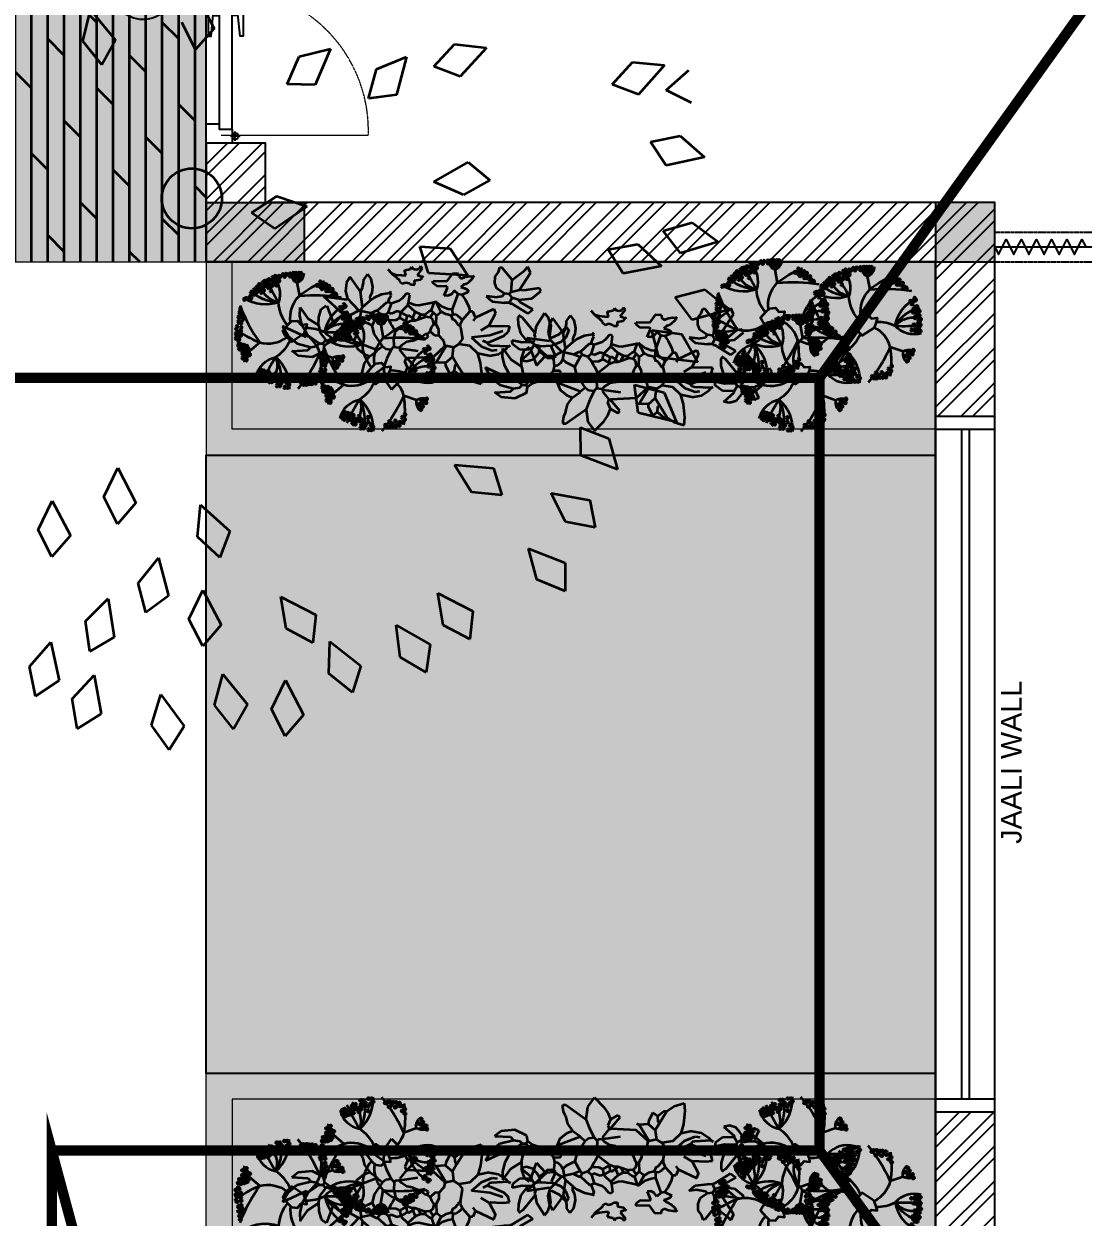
# Model space of a CAD drawing. Header units: millimetres. Extents: x -179928 to 528275, y -469666 to 511935.
# Drawn here: x 222034 to 226145, y 26835 to 31467 of the extents above; entities that cross this region are included whole.
import ezdxf
from ezdxf.enums import TextEntityAlignment as Align

# ---------------------------------------------------------------- set-up
doc = ezdxf.new("R2010")
doc.units = ezdxf.units.MM
doc.set_wipeout_variables(frame=1)
doc.linetypes.add('DASHED', pattern=[0.75, 0.5, -0.25])
for name, color, linetype in [('ad-Column', 3, 'Continuous'), ('ad-Column Hatch', 125, 'Continuous'), ('ad-Door', 11, 'Continuous'), ('ad-Elevation 10', 8, 'Continuous'), ('ad-Furniture', 8, 'Continuous'), ('ad-Plinth', 8, 'Continuous'), ('ad-Primary Roof', 5, 'Continuous'), ('ad-Secondary Roof', 6, 'Continuous'), ('ad-Text main', 7, 'Continuous'), ('ad-Text Main_Door&window Label', 7, 'Continuous'), ('ad-Verandah', 33, 'Continuous'), ('ad-Wall', 240, 'Continuous'), ('ad-Wall hatch', 8, 'Continuous')]:
    doc.layers.add(name, color=color, linetype=linetype)
doc.layers.add('ad-Landscape', color=94, linetype='Continuous', lineweight=35)
doc.layers.add('ad-Landscape 2', color=7, linetype='Continuous', lineweight=35, true_color=0x264c00)
doc.styles.add('New Text Style', font='arial.ttf', dxfattribs={"height": 100})
doc.styles.get("Standard").update_dxf_attribs({"font": 'arial.ttf'})

# ---------------------------------------------------------------- blocks, each defined once
blk = doc.blocks.new('Agac-p8')
at = {"color": 82}
blk.add_lwpolyline([(214.3, -98.8, -0.332157), (270.9, -91.5, 2.110716)], format="xyb", dxfattribs=at)
at = {"layer": 'ad-Landscape'}
for points in [[(16.3, 279.2, -0.2826), (-12.1, 229), (-24, 165.3, 0.08666), (-144.2, 235.3)], [(-12.1, 229, -0.332157), (-46.7, 274.3, 2.110716)], [(106.7, 260.8, 0.297027), (75.6, 134.5, 0.202579), (209.9, 191.6)], [(143.2, 243.7, 0.034752), (75.6, 134.5, 0.322006), (167.2, 228.6)], [(-55.5, 12.1, 0.124299), (-144.8, -7.9, 0.235359), (-244.2, 123.8, 3.344811)], [(18.2, 39.4, 0.239145), (-24, 165.3, 0.066971), (-223.4, 158.9)], [(32.6, 25.4, 0.160891), (75.6, 134.5, 0.235359), (239.3, 154.7, 3.344811)], [(259.3, 119.2, -0.066971), (165.1, -56.7, -0.237273), (35.8, -31)], [(-261.4, 79.9, -0.202579), (-144.8, -7.9, 0.322006), (-272.1, 24.4)], [(285.9, 12.4, -0.08666), (165.1, -56.7), (214.3, -98.8, 0.2826), (243.6, -148.6)], [(-269.7, -44, 0.297027), (-144.8, -7.9, -0.034752), (-273.2, -3.9)], [(-240.5, -131.5, -0.2826), (-182.8, -131), (-121.7, -109.5), (-121.7, -109.5, -0.217045), (-45, -15)], [(20.1, -46.5, 0.144947), (88.7, -127.5, 0.235359), (24.4, -279.4, 3.344811)], [(-122.2, -248.6, -0.08666), (-121.7, -109.5), (-121.7, -109.5, 0.066971), (-16.4, -279)], [(-182.8, -131, -0.332157), (-204.7, -183.7, 2.110716)], [(71, -272.4, -0.202579), (88.7, -127.5, 0.322006), (124.4, -253.9)], [(182.5, -217.7, 0.297027), (88.7, -127.5, -0.034752), (149.5, -240.7)]]:
    blk.add_lwpolyline(points, format="xyb", dxfattribs=at)
blk.add_lwpolyline([(-56.6, 15.2), (-44.5, -16.5), (12, -54.5), (43.1, -23.8), (55.3, -1.9), (31, 27.3), (13.4, 44), (-15.3, 46.8), (-32.3, 27.3), (-59.1, 29.8)], close=True, dxfattribs=at)
at = {"layer": 'ad-Landscape 2'}
for centre in [(-137.7, 225.4), (-124, 231.3), (-32, 272.4), (-32, 250.8), (-22.2, 272.4), (-22.2, 264.5), (-22.2, 250.8), (-22.2, 243), (-8.5, 272.4), (-8.5, 250.8), (-0.7, 262.6), (-0.7, 241), (5.2, 272.4), (5.2, 250.8), (20.9, 270.4), (20.9, 260.6), (38.5, 268.5), (46.3, 258.7), (54.1, 266.5), (67.8, 256.7), (73.7, 258.7), (73.7, 237.1), (85.5, 239.1), (91.3, 258.7), (91.3, 237.1), (103.1, 252.8), (103.1, 239.1), (103.1, 231.3), (120.7, 243), (124.6, 227.3), (132.5, 237.1), (142.3, 235.2), (152, 227.3), (-198.4, 172.5), (-188.6, 178.4), (-180.8, 196), (-180.8, 174.5), (-165.1, 211.7), (-165.1, 190.1), (-153.4, 211.7), (-153.4, 190.1), (-151.4, 219.5), (-151.4, 198), (-137.7, 203.8), (-131.9, 221.5), (-131.9, 199.9), (-124, 209.7), (-108.4, 215.6), (85.5, 217.5), (103.1, 217.5), (110.9, 211.7), (110.9, 190.1), (120.7, 221.5), (124.6, 205.8), (132.5, 215.6), (142.3, 213.6), (146.2, 213.6), (146.2, 192.1), (152, 205.8), (157.9, 203.8), (157.9, 182.3), (167.7, 219.5), (167.7, 198), (175.5, 209.7), (175.5, 188.2), (181.4, 203.8), (181.4, 182.3), (193.2, 194.1), (193.2, 172.5), (206.9, 176.4), (-243.5, 115.7), (-237.6, 123.6), (-231.7, 109.8), (-218, 109.8), (206.9, 154.9), (214.7, 156.8), (230.4, 152.9), (238.2, 149), (-261.1, 62.9), (-249.3, 84.4), (-249.3, 72.6), (-247.4, 57), (-239.5, 82.4), (-233.7, 72.6), (-229.8, 58.9), (-223.9, 98.1), (248, 72.6), (257.8, 104), (257.8, 82.4), (261.7, 86.4), (261.7, 64.8), (265.6, 64.8), (-267, 23.7), (-265, -3.7), (-261.1, 41.3), (-261.1, 10), (-255.2, 33.5), (-255.2, 21.7), (-251.3, 0.2), (-243.5, 47.2), (-239.5, 31.5), (-233.7, -3.7), (248, 51.1), (253.9, 35.4), (253.9, 13.9), (255.8, -1.8), (263.6, 39.4), (265.6, 43.3), (273.4, 17.8), (273.4, -3.7), (-265, -33.1), (-259.1, -15.5), (-257.2, -40.9), (-255.2, -23.3), (-245.4, -13.5), (-243.5, -35.1), (-237.6, -27.2), (-223.9, -27.2), (255.8, -23.3), (263.6, -21.4), (263.6, -42.9), (267.6, -48.8), (279.3, -15.5), (279.3, -37), (212.7, -115.3), (220.6, -86), (220.6, -107.5), (226.4, -76.2), (226.4, -97.7), (228.4, -119.3), (234.3, -101.6), (240.1, -70.3), (240.1, -91.8), (246, -86), (246, -107.5), (246, -109.5), (253.9, -68.3), (253.9, -89.9), (255.8, -68.3), (261.7, -87.9), (267.6, -70.3), (-231.7, -125.1), (-227.8, -142.8), (-216, -138.8), (-212.1, -160.4), (-208.2, -152.5), (-204.3, -129.1), (-204.3, -174.1), (-200.4, -150.6), (-194.5, -152.5), (228.4, -140.8), (234.3, -123.2), (246, -131), (-127.9, -199.5), (-126, -223), (-114.2, -213.3), (-81, -230.9), (-53.5, -232.8), (48.3, -213.3), (81.6, -223), (91.3, -207.4), (91.3, -228.9), (109, -223), (118.8, -203.5), (118.8, -225), (124.6, -215.2), (126.6, -199.5), (126.6, -221.1), (134.4, -197.6), (134.4, -219.1), (140.3, -223), (146.2, -193.7), (146.2, -215.2), (157.9, -189.8), (157.9, -211.3), (161.8, -201.5), (161.8, -223), (169.7, -195.6), (169.7, -217.2), (-118.2, -236.8), (-104.4, -236.8), (-101, -251.4), (-92.7, -240.7), (-84.9, -254.4), (-71.2, -254.4), (-65.3, -242.6), (-57.5, -256.3), (-43.8, -256.3), (-34, -250.5), (24.8, -258.3), (32.6, -272), (36.5, -248.5), (46.3, -272), (48.3, -234.8), (62, -250.5), (69.8, -264.2), (73.7, -240.7), (81.6, -244.6), (83.5, -264.2), (109, -244.6), (124.6, -236.8)]:
    blk.add_circle(centre, 5.54, dxfattribs=at)
blk = doc.blocks.new('busch1')
for p, q in [((-4.38, 7.36), (-3.78, 8.29)), ((-3.78, 8.29), (-2.83, 7.4)), ((-6.87, 7.43), (-6.56, 7.43)), ((-6.85, 7.18), (-6.87, 7.43)), ((-6.78, 6.73), (-6.85, 7.18)), ((-6.56, 7.43), (-4.64, 6.2)), ((-4.49, 6.13), (-4.38, 7.36)), ((-2.83, 7.4), (-2.4, 6.84)), ((2.51, 6.74), (3.12, 7.28)), ((2.74, 6.05), (3.42, 7.29)), ((3.12, 7.28), (3.43, 7.28)), ((3.42, 7.29), (4.09, 7.8)), ((4.09, 7.8), (5.08, 8.14)), ((5.08, 8.14), (5.19, 7.4)), ((5.19, 7.4), (5.11, 6.07)), ((-6.56, 6.36), (-6.78, 6.73)), ((-6.56, 6.36), (-6.33, 5.59)), ((-4.64, 6.2), (-4.49, 6.13)), ((-4.1, 5.22), (-4.49, 6.13)), ((-2.4, 6.84), (-2.1, 6.2)), ((-2.1, 6.2), (-2.34, 5.59)), ((-2.1, 6.2), (-1.41, 6.66)), ((-1.18, 6.43), (-2.1, 5.28)), ((-1.41, 6.66), (-1.18, 6.43)), ((0.74, 5.82), (0.51, 5.9)), ((1.66, 5.9), (0.74, 5.82)), ((2.05, 7.05), (1.66, 6.2)), ((1.66, 6.2), (1.66, 5.9)), ((1.66, 5.9), (2.35, 5.36)), ((2.51, 6.74), (2.05, 7.05)), ((2.74, 6.05), (2.35, 5.36)), ((2.51, 6.74), (2.58, 6.2)), ((2.58, 6.2), (2.74, 6.05)), ((5.11, 6.07), (4.89, 5.13)), ((9.64, 6.15), (9.09, 6.01)), ((9.09, 6.01), (10.16, 5.16)), ((10.27, 6), (9.64, 6.15)), ((10.7, 5.55), (10.27, 6)), ((11.68, 5.92), (11.32, 5.55)), ((12.11, 5.96), (11.68, 5.92)), ((12.55, 5.78), (12.11, 5.96)), ((-11.47, 4.74), (-12.83, 4.56)), ((-10.31, 4.25), (-11.47, 4.74)), ((-6.33, 5.59), (-5.79, 4.9)), ((-6.32, 4.7), (-5.79, 4.9)), ((-5.79, 4.9), (-5.03, 4.43)), ((-3.64, 4.36), (-4.1, 5.22)), ((-2.18, 5.28), (-2.8, 4.43)), ((-2.34, 5.59), (-2.18, 5.28)), ((-2.18, 5.28), (-2.1, 5.28)), ((-2.1, 5.28), (-2.03, 5.28)), ((0.46, 5.28), (-2.03, 5.28)), ((1.66, 4.28), (0.46, 5.28)), ((0.74, 5.82), (1.79, 4.24)), ((2.35, 5.36), (2.51, 4.43)), ((4.89, 5.13), (4.12, 4.36)), ((5.97, 5.43), (4.89, 5.13)), ((4.89, 5.13), (4.89, 5.2)), ((5.27, 4.45), (6.3, 4.92)), ((5.97, 5.43), (6.92, 5.29)), ((6.3, 4.92), (6.78, 4.87)), ((6.92, 5.29), (7.66, 4.85)), ((7.66, 4.85), (7.89, 4.59)), ((9.01, 4.93), (8.32, 4.39)), ((10.16, 5.01), (9.01, 4.93)), ((10.16, 5.16), (10.16, 5.01)), ((10.16, 5.01), (10.47, 4.55)), ((10.93, 5.24), (10.7, 5.55)), ((11.32, 5.55), (10.93, 5.24)), ((10.93, 5.24), (11.01, 4.7)), ((12.55, 5.78), (12.16, 4.85)), ((12.16, 4.85), (12.24, 4.7)), ((-12.83, 4.56), (-13.44, 4.03)), ((-13.42, 4.05), (-11.87, 4.05)), ((-12.88, 3.32), (-11.56, 3.74)), ((-11.87, 4.05), (-11.56, 3.74)), ((-11.56, 3.74), (-10.95, 3.67)), ((-10.95, 3.67), (-10.71, 3.44)), ((-10.18, 3.67), (-10.33, 3.44)), ((-10.31, 4.25), (-10.18, 3.67)), ((-9.68, 3.34), (-10.19, 3.69)), ((-7.26, 3.28), (-6.99, 4.11)), ((-6.79, 3.59), (-7.18, 3.44)), ((-6.99, 4.11), (-6.32, 4.7)), ((-5.03, 4.36), (-6.79, 3.59)), ((-4.49, 3.97), (-5.26, 2.74)), ((-5.03, 4.43), (-5.03, 4.36)), ((-5.03, 4.36), (-4.49, 3.97)), ((-4.49, 3.97), (-4.17, 4.25)), ((-4.17, 4.25), (-3.64, 4.36)), ((-3.64, 4.36), (-3.33, 4.05)), ((-3.18, 4.2), (-3.33, 4.05)), ((-3.33, 4.05), (-3.33, 3.28)), ((-2.8, 4.2), (-3.18, 4.2)), ((-2.8, 4.43), (-2.72, 4.28)), ((-2.72, 4.28), (-2.8, 4.2)), ((-2.58, 3.96), (-2.8, 4.2)), ((-2.72, 4.28), (-1.03, 4.59)), ((-2.05, 3.66), (-2.58, 3.96)), ((-1.49, 3.59), (-2.05, 3.66)), ((-1.49, 3.59), (-0.64, 3.28)), ((1.51, 3.67), (1.12, 3.2)), ((1.59, 3.74), (1.51, 3.67)), ((1.66, 4.2), (1.59, 3.74)), ((1.66, 4.2), (1.66, 4.28)), ((2.51, 4.43), (1.79, 4.24)), ((3.05, 4.13), (2.51, 4.43)), ((4.12, 4.36), (3.05, 4.13)), ((3.05, 4.13), (3.43, 3.67)), ((3.28, 2.44), (3.43, 3.67)), ((4.34, 3.53), (5.27, 4.45)), ((6.13, 3.43), (4.34, 3.53)), ((5.89, 4.13), (5.43, 3.9)), ((6.04, 4.36), (5.89, 4.13)), ((5.89, 4.13), (6.51, 3.9)), ((6.27, 4.43), (6.04, 4.36)), ((7.89, 4.59), (6.27, 4.43)), ((6.51, 3.9), (7.51, 3.51)), ((7.89, 4.59), (8.12, 4.51)), ((8.32, 4.39), (8.32, 4.01)), ((9.28, 4.26), (8.32, 4.01)), ((9.86, 4.24), (9.21, 3.34)), ((9.86, 4.24), (9.28, 4.26)), ((10.39, 4.32), (9.86, 4.24)), ((10.47, 4.55), (10.39, 4.32)), ((10.39, 4.32), (10.62, 3.78)), ((11.01, 4.7), (10.47, 4.55)), ((10.62, 3.78), (10.55, 3.55)), ((10.55, 3.55), (10.62, 3.39)), ((11.01, 4.7), (12.24, 4.7)), ((12.16, 3.93), (12.01, 3.78)), ((12.18, 2.74), (12.01, 3.78)), ((12.16, 3.93), (12.99, 3.59)), ((13.13, 4.37), (12.24, 4.7)), ((12.99, 3.59), (13.7, 2.93)), ((13.63, 3.96), (13.13, 4.37)), ((13.93, 3.24), (13.63, 3.96)), ((-11.95, 2.74), (-14.23, 1.55)), ((-13.71, 2.59), (-14.23, 1.55)), ((-13.73, 2.55), (-12.88, 3.32)), ((-11.79, 2.59), (-12.32, 1.49)), ((-11.79, 2.59), (-11.95, 2.74)), ((-10.71, 3.44), (-11.79, 2.59)), ((-10.71, 3.44), (-10.33, 3.44)), ((-10.68, 1.61), (-10.56, 2.38)), ((-10.56, 2.38), (-10.04, 3.14)), ((-10.02, 3.13), (-10.33, 3.44)), ((-9.63, 3.32), (-10.02, 3.13)), ((-8.75, 3.09), (-9.68, 3.34)), ((-8.33, 2.9), (-8.75, 3.09)), ((-7.95, 2.67), (-8.33, 2.9)), ((-7.26, 3.36), (-7.95, 2.67)), ((-7.95, 2.67), (-7.56, 2.21)), ((-7.26, 3.36), (-7.26, 3.28)), ((-7.26, 3.28), (-6.79, 2.44)), ((-6.79, 2.44), (-6.95, 2.21)), ((-5.26, 2.74), (-5.41, 1.9)), ((-3.18, 2.59), (-3.41, 2.05)), ((-3.33, 3.28), (-3.18, 2.74)), ((-3.18, 2.74), (-3.18, 2.59)), ((-3.18, 2.59), (-1.95, 1.74)), ((-0.64, 3.28), (-0.26, 3.44)), ((-0.64, 3.28), (-0.18, 2.97)), ((-0.26, 3.44), (0.05, 3.28)), ((-0.18, 2.97), (-0.03, 2.97)), ((0.05, 3.28), (-0.03, 2.97)), ((-0.03, 2.97), (0.28, 2.74)), ((0.74, 3.2), (0.28, 2.74)), ((0.28, 2.74), (0.43, 2.36)), ((0.43, 2.36), (0.66, 2.05)), ((1.12, 3.2), (0.74, 3.2)), ((1.13, 2.63), (0.89, 2.05)), ((1.12, 3.2), (1.13, 2.63)), ((3.28, 2.44), (3.05, 2.21)), ((3.28, 2.44), (3.28, 2.21)), ((6.12, 2.44), (5.28, 2.9)), ((6.12, 2.44), (6.2, 2.51)), ((6.12, 2.44), (6.81, 1.28)), ((7.44, 3.04), (6.13, 3.43)), ((6.2, 2.51), (7.43, 2.51)), ((7.43, 2.51), (8.12, 2.59)), ((7.51, 3.51), (7.97, 3.13)), ((8.12, 2.59), (7.97, 3.13)), ((9.21, 3.34), (9, 2.45)), ((9, 2.45), (9.01, 1.78)), ((10.62, 3.39), (9.47, 1.86)), ((10.62, 3.39), (10.77, 2.67)), ((10.77, 2.67), (11.62, 1.47)), ((11.93, 1.86), (12.18, 2.74)), ((13.7, 2.93), (13.93, 3.24)), ((-12.32, 1.49), (-12.49, 0.6)), ((-11.7, 0.9), (-10.68, 1.61)), ((-10.68, 1.61), (-10.63, 0.84)), ((-9.77, -0.26), (-9.18, 1.59)), ((-9.18, 1.59), (-8.33, 0.74)), ((-6.95, 2.21), (-7.56, 2.21)), ((-7.56, 2.21), (-7.41, 1.74)), ((-7.41, 1.74), (-7.49, 0.74)), ((-7.14, 1.7), (-7.41, 1.74)), ((-6.82, 1.48), (-7.14, 1.7)), ((-6.56, 1.13), (-6.82, 1.48)), ((-6.26, 1.44), (-6.56, 1.13)), ((-5.41, 1.9), (-6.26, 1.44)), ((-5.41, 1.9), (-4.87, 0.98)), ((-3.72, 1.44), (-4.1, 0.98)), ((-3.57, 1.82), (-3.72, 1.44)), ((-3.72, 1.44), (-3.03, 1.44)), ((-3.41, 2.05), (-3.57, 1.82)), ((-3.03, 1.44), (-2.64, 1.28)), ((-2.03, 1.67), (-2.64, 1.28)), ((-2.64, 1.28), (-2.57, 0.9)), ((-1.95, 1.74), (-2.03, 1.67)), ((-2.03, 1.67), (-1.95, 1.28)), ((-1.95, 1.74), (-1.49, 1.59)), ((-1.95, 1.28), (-1.87, 1.13)), ((-1.34, 1.36), (-1.8, 1.05)), ((-1.49, 1.59), (-1.34, 1.36)), ((-1.49, 1.59), (-1.18, 1.59)), ((-1.18, 1.59), (-1.34, 1.36)), ((-1.34, 1.36), (-1.34, 1.28)), ((-1.34, 1.28), (-1.11, 0.74)), ((-1.18, 1.59), (-0.87, 1.51)), ((-0.87, 1.51), (-0.11, 1.28)), ((-0.87, 1.51), (-0.57, 1.05)), ((-0.11, 1.28), (-0.18, 1.05)), ((0.36, 1.36), (-0.11, 1.28)), ((0.59, 1.59), (0.36, 1.36)), ((0.36, 1.36), (0.66, 0.9)), ((0.66, 2.05), (0.59, 1.59)), ((0.66, 2.05), (0.89, 2.05)), ((0.97, 1.21), (0.66, 0.9)), ((0.89, 2.05), (0.97, 1.21)), ((0.97, 1.21), (1.43, 0.9)), ((2.43, 1.28), (1.89, 1.13)), ((2.58, 1.67), (2.43, 1.28)), ((2.43, 1.28), (2.58, 1.21)), ((2.58, 1.74), (2.58, 1.67)), ((2.74, 1.74), (2.58, 1.67)), ((2.89, 1.21), (2.58, 1.21)), ((2.58, 1.21), (2.58, 0.67)), ((3.05, 2.13), (2.74, 1.74)), ((3.12, 1.36), (2.89, 1.21)), ((3.05, 2.21), (3.05, 2.13)), ((3.51, 1.74), (3.12, 1.36)), ((3.28, 2.21), (3.51, 1.74)), ((3.51, 1.74), (4.28, 0.98)), ((4.81, 1.59), (4.58, 1.9)), ((4.81, 1.59), (4.58, 0.98)), ((4.81, 1.59), (6.66, 0.82)), ((6.66, 0.82), (6.81, 1.28)), ((9.97, 1.44), (8.43, 0.36)), ((9.01, 1.78), (9.16, 1.62)), ((9.16, 1.62), (9.09, 1.55)), ((9.47, 1.86), (9.16, 1.62)), ((9.97, 1.44), (10.5, 1.05)), ((11.62, 1.47), (11.93, 1.86)), ((-12.49, 0.6), (-12.43, -0.22)), ((-12.43, -0.22), (-11.7, 0.9)), ((-10.63, 0.84), (-10.35, 0.07)), ((-10.35, 0.07), (-9.84, -0.28)), ((-8.18, 0.67), (-10.03, -1.19)), ((-8.33, 0.74), (-8.18, 0.67)), ((-7.49, 0.74), (-8.18, 0.67)), ((-6.64, 0.36), (-7.72, -0.87)), ((-7.49, 0.74), (-6.64, 0.36)), ((-6.64, 0.36), (-6.49, 0.36)), ((-6.56, 1.13), (-6.41, 0.44)), ((-6.41, 0.44), (-6.49, 0.36)), ((-6.49, 0.36), (-6.26, 0.05)), ((-5.49, 0.67), (-6.41, 0.44)), ((-6.26, 0.05), (-6.41, -1.48)), ((-6.26, 0.05), (-5.49, -0.56)), ((-4.87, 0.98), (-5.49, 0.67)), ((-5.49, 0.67), (-4.95, 0.44)), ((-4.95, 0.44), (-4.8, 0.44)), ((-4.87, 0.98), (-4.64, 0.74)), ((-4.64, 0.74), (-4.8, 0.44)), ((-4.8, 0.44), (-3.87, -0.33)), ((-4.1, 0.98), (-4.64, 0.74)), ((-4.1, 0.98), (-3.72, 0.67)), ((-3.49, 0.82), (-3.72, 0.67)), ((-3.72, 0.67), (-3.41, -0.18)), ((-2.87, 0.59), (-3.49, 0.82)), ((-2.49, 0.74), (-2.87, 0.59)), ((-2.57, 0.9), (-2.49, 0.74)), ((-1.87, 1.13), (-2.49, 0.74)), ((-2.49, 0.74), (-2.49, 0.67)), ((-2.49, 0.67), (-1.8, 0.05)), ((-1.8, 1.05), (-1.87, 1.13)), ((-1.11, 0.74), (-1.8, 0.05)), ((-1.8, 0.05), (-1.72, -0.18)), ((-1.07, 0.1), (-1.73, -0.16)), ((-0.57, 1.05), (-1.11, 0.74)), ((-0.72, 0.13), (-1.07, 0.1)), ((0.82, -0.1), (-0.72, 0.13)), ((-0.57, 1.05), (-0.18, 1.05)), ((-0.18, 1.05), (0.28, 0.74)), ((0.28, 0.74), (0.51, 0.67)), ((0.66, 0.9), (0.51, 0.67)), ((0.51, 0.67), (0.82, -0.1)), ((1.43, 0.82), (0.97, -0.18)), ((0.97, -0.18), (1.59, 0.34)), ((1.89, 1.13), (1.43, 0.82)), ((1.43, 0.9), (1.43, 0.82)), ((1.59, 0.34), (2.16, 0.59)), ((2.16, 0.59), (2.58, 0.67)), ((2.58, 0.67), (3.2, -0.79)), ((3.88, -0.24), (4.22, 0.53)), ((4.22, 0.53), (4.28, 0.98)), ((4.58, 0.98), (4.28, 0.98)), ((5.96, -0.48), (6.53, 0.08)), ((6.53, 0.08), (7.74, 0.28)), ((8.27, 0.28), (7.74, 0.28)), ((8.27, 0.36), (8.35, 0.36)), ((8.27, 0.36), (8.27, 0.28)), ((8.35, 0.36), (8.27, 0.28)), ((8.27, 0.28), (8.27, 0.21)), ((8.27, 0.21), (8.5, -0.18)), ((8.35, 0.36), (8.43, 0.36)), ((9.12, 0.05), (8.5, -0.18)), ((9.27, 0.28), (9.12, 0.05)), ((9.12, 0.05), (10.43, -0.02)), ((10.5, 1.05), (9.27, 0.28)), ((-10.03, -1.19), (-7.79, -0.79)), ((-7.89, -1.61), (-7.72, -0.87)), ((-7.79, -0.79), (-7.72, -0.87)), ((-5.49, -0.56), (-5.49, -0.64)), ((-5.49, -0.56), (-5.13, -0.82)), ((-5.49, -0.95), (-5.49, -0.64)), ((-5.29, -1.32), (-5.49, -0.95)), ((-5.13, -0.82), (-4.33, -1.14)), ((-4.33, -1.14), (-3.49, -1.25)), ((-3.87, -0.33), (-3.72, -0.33)), ((-3.41, -0.18), (-3.72, -0.33)), ((-3.72, -0.33), (-3.57, -0.72)), ((-3.57, -0.72), (-3.41, -1.02)), ((-3.41, -1.02), (-3.49, -1.25)), ((-2.63, -0.41), (-3.41, -0.18)), ((-2.32, -0.62), (-2.63, -0.41)), ((-1.95, -1.02), (-2.32, -0.62)), ((-1.72, -1.1), (-1.95, -1.02)), ((-1.72, -0.18), (-1.57, -0.95)), ((-1.57, -0.95), (-1.72, -1.1)), ((0.82, -0.1), (0.97, -0.18)), ((2.18, -0.68), (1.82, -0.72)), ((1.82, -0.72), (2.2, -1.48)), ((2.54, -0.83), (2.18, -0.68)), ((2.82, -1.18), (2.54, -0.83)), ((3.2, -0.79), (2.82, -1.18)), ((3.58, -0.72), (3.2, -0.79)), ((3.58, -0.72), (3.88, -0.24)), ((3.58, -0.72), (4.28, -1.02)), ((4.13, -1.2), (4.28, -1.02)), ((6.81, -0.33), (5.96, -0.48)), ((6.81, -0.33), (7.58, -0.41)), ((7.74, -0.64), (7.04, -1.18)), ((7.58, -0.41), (7.74, -0.64)), ((8.27, -0.56), (7.74, -0.64)), ((8.5, -0.18), (8.27, -0.56)), ((8.27, -0.56), (8.43, -0.79)), ((8.43, -0.79), (9.27, -0.95)), ((8.43, -0.79), (8.58, -1.95)), ((9.66, -0.87), (9.27, -0.95)), ((9.27, -0.95), (10.43, -2.56)), ((11.2, -1.02), (9.66, -0.87)), ((10.43, -0.02), (11.35, -0.72)), ((11.35, -0.72), (11.2, -1.02)), ((-7.73, -2.46), (-7.89, -1.61)), ((-6.49, -1.64), (-7.36, -3)), ((-6.41, -1.48), (-6.49, -1.64)), ((-6.41, -1.48), (-6.18, -1.89)), ((-6.18, -1.89), (-6.05, -2.39)), ((-5.32, -2.69), (-5.19, -1.92)), ((-5.19, -1.92), (-5.29, -1.32)), ((-3.57, -1.25), (-3.49, -1.25)), ((-3.49, -1.25), (-3.41, -1.41)), ((-2.41, -2.25), (-2.49, -2.33)), ((-2.49, -2.33), (-2.49, -2.41)), ((-2.41, -2.25), (-2.26, -2.1)), ((-2.26, -2.1), (-1.88, -2.2)), ((-1.88, -2.2), (-1.58, -2.1)), ((-1.58, -2.1), (-1.41, -1.95)), ((-1.41, -1.95), (-1.03, -1.95)), ((-1.03, -1.95), (-1.03, -2.33)), ((-1.03, -2.33), (-0.41, -2.41)), ((1.2, -1.64), (0.74, -2.02)), ((0.74, -2.02), (0.82, -2.18)), ((2.12, -2.1), (0.82, -2.18)), ((2.12, -1.64), (1.2, -1.64)), ((2.2, -1.48), (2.12, -1.64)), ((2.74, -2.87), (2.12, -2.1)), ((3.35, -2.56), (3.58, -2.33)), ((3.51, -1.48), (3.86, -1.35)), ((3.81, -1.72), (3.51, -1.48)), ((3.58, -2.33), (4.01, -2.47)), ((3.96, -1.74), (3.81, -1.72)), ((3.86, -1.35), (4.13, -1.2)), ((4.27, -1.91), (3.96, -1.74)), ((4.63, -2.22), (4.27, -1.91)), ((4.81, -2.48), (4.63, -2.22)), ((7.04, -1.18), (6.88, -1.7)), ((6.88, -1.7), (6.92, -2.37)), ((8.58, -1.95), (7.66, -3.18)), ((8.58, -1.95), (9.81, -2.79)), ((-7.36, -3), (-7.73, -2.46)), ((-6.05, -2.39), (-6.03, -2.72)), ((-5.64, -3.18), (-6.03, -2.72)), ((-5.64, -3.18), (-5.32, -2.69)), ((-3.26, -3.18), (-3.57, -3.56)), ((-2.72, -2.64), (-3.26, -3.1)), ((-3.26, -3.18), (-2.8, -3)), ((-3.26, -3.1), (-3.26, -3.18)), ((-2.8, -3), (-2.24, -2.91)), ((-2.49, -2.41), (-2.72, -2.64)), ((-2.24, -2.91), (-1.87, -2.87)), ((-1.87, -2.87), (-1.95, -3.33)), ((-1.95, -3.33), (-1.95, -3.41)), ((-1.95, -3.41), (-1.41, -3.48)), ((-1.41, -3.48), (-1.26, -3.71)), ((-1.26, -3.71), (-1.11, -3.49)), ((-1.11, -3.49), (-0.85, -3.41)), ((-0.85, -3.41), (-0.53, -3.46)), ((-0.26, -2.64), (-0.72, -2.87)), ((-0.72, -2.87), (-0.18, -3.48)), ((-0.53, -3.46), (-0.34, -3.71)), ((-0.41, -2.41), (-0.26, -2.64)), ((-0.18, -3.48), (-0.34, -3.71)), ((-0.11, -2.72), (-0.26, -2.64)), ((3.35, -2.79), (2.74, -2.87)), ((3.35, -2.79), (3.35, -2.56)), ((4.01, -2.47), (4.46, -2.51)), ((4.46, -2.51), (4.81, -2.48)), ((4.81, -2.48), (4.89, -2.56)), ((6.92, -2.37), (7.27, -2.79)), ((7.27, -2.79), (7.43, -3.25)), ((7.66, -3.18), (7.43, -3.25)), ((9.81, -2.79), (10.2, -3.18)), ((10.43, -2.56), (10.2, -3.18))]:
    blk.add_line(p, q)
for centre, start, end in [((0.46, 5.28), 49.844, 89.647), ((-10.31, 4.25), 12.8043, 67.5333)]:
    blk.add_arc(centre, 0.00000961, start, end)
blk = doc.blocks.new('zw$3E22')
at = {"transparency": 33554559}
h = blk.add_hatch(color=43, dxfattribs=at)
h.dxf.hatch_style = 1
h.paths.add_polyline_path([(-2830, -750), (0, -750), (0, -650), (-2730, -650), (-2730, 0), (-2830, 0)])
at = {"layer": 'ad-Wall hatch', "transparency": 33554483}
h = blk.add_hatch(color=74, dxfattribs=at)
h.dxf.hatch_style = 1
h.paths.add_polyline_path([(-2730, 0), (0, 0), (0, -650), (-2730, -650)])
at = {"layer": 'ad-Verandah', "lineweight": 9}
for points in [[(-2830, -750), (0, -750), (0, -650), (-2730, -650), (-2730, 0), (-2830, 0)], [(-2730, 0), (0, 0), (0, -650), (-2730, -650)]]:
    blk.add_lwpolyline(points, close=True, dxfattribs=at)
at = {"layer": 'ad-Landscape', "color": 98, "ltscale": 10, "xscale": -39.35628013533176, "yscale": 39.35628013533176, "zscale": 39.35628013533176, "rotation": 182.6481936611812}
for p in [(-1977.4, -162.8), (-1190.1, -323.2)]:
    blk.add_blockref('busch1', p, dxfattribs=at)
at = {"layer": 'ad-Landscape', "xscale": -0.8129134488704248, "yscale": 0.8129134488704248, "zscale": 0.8129134488704248}
for p in [(-634, -216.5), (-2488.4, -266.7), (-274.9, -242.3), (-2162.8, -430.7), (-535.7, -431.3)]:
    blk.add_blockref('Agac-p8', p, dxfattribs=at)
blk = doc.blocks.new('zw$6CCD')
at = {"transparency": 33554559}
h = blk.add_hatch(color=43, dxfattribs=at)
h.dxf.hatch_style = 1
h.paths.add_polyline_path([(0, 0), (-1520, 0), (-1520, -4975), (0, -4975)])
h = blk.add_hatch(dxfattribs=at)
h.set_pattern_fill('GRASS', color=74, angle=180)
h.set_pattern_definition([(270, (2825, -5725), (17.96051, -17.96051), [4.7625, -31.15852]), (225, (2825, -5725), (17.96051, -17.96051), [4.7625, -20.6375]), (315, (2825, -5725), (17.96051, 17.96051), [4.7625, -20.6375])])
h.paths.add_polyline_path([(2830, -8125), (0, -8125), (0, -5725), (2830, -5725)])
h = blk.add_hatch(color=256, dxfattribs=at)
h.dxf.hatch_style = 1
h.set_gradient(color1=(153, 204, 0), color2=(63, 127, 0), tint=1, name='INVSPHERICAL')
h.paths.add_polyline_path([(2830, -8125), (0, -8125), (0, -5725), (2830, -5725)])
at = {"layer": 'ad-Landscape', "transparency": 33554687}
h = blk.add_hatch(dxfattribs=at)
h.set_pattern_fill('DOLMIT', color=44, scale=10, angle=90)
h.set_pattern_definition([(90, (-1520, -9105), (-63.5, 4e-15), []), (135, (-1520, -9105), (-127, -127), [89.8026, -179.605])])
h.paths.add_polyline_path([(0, 0), (-1520, 0), (-1520, -4975), (0, -4975)])
at = {"layer": 'ad-Elevation 10'}
blk.add_lwpolyline([(2830, -8125), (0, -8125), (0, -5725), (2830, -5725)], close=True, dxfattribs=at)
at = {"layer": 'ad-Verandah', "lineweight": 9}
blk.add_lwpolyline([(0, 0), (-1520, 0), (-1520, -4975), (0, -4975)], close=True, dxfattribs=at)
blk.add_blockref('zw$3E22', (2830, -4975))
at = {"xscale": -1, "rotation": 179.9999999999999}
blk.add_blockref('zw$3E22', (2830, -8875), dxfattribs=at)
blk = doc.blocks.new('zw$85AA')
at = {"layer": 'ad-Furniture', "linetype": 'DASHED'}
for points in [[(-1820, 115), (0, 115)], [(-1820, 0), (0, 0)]]:
    blk.add_lwpolyline(points, dxfattribs=at)
at = {"layer": 'ad-Furniture', "transparency": 33554687}
for points in [[(-1820, 57.5), (-1805.3, 28.1), (-1775.9, 86.9), (-1746.6, 28.1), (-1731.9, 57.5), (-1717.2, 86.9), (-1687.8, 28.1), (-1658.4, 86.9), (-1643.7, 57.5), (-1629, 28.1), (-1599.7, 86.9), (-1570.3, 28.1), (-1555.6, 57.5), (-1540.9, 86.9), (-1511.5, 28.1), (-1482.2, 86.9), (-1467.5, 57.5)], [(0, 57.5), (-14.7, 28.1), (-44.1, 86.9), (-73.4, 28.1), (-88.1, 57.5), (-102.8, 86.9), (-132.2, 28.1), (-161.6, 86.9), (-176.3, 57.5), (-191, 28.1), (-220.3, 86.9), (-249.7, 28.1), (-264.4, 57.5), (-279.1, 86.9), (-308.5, 28.1), (-337.8, 86.9), (-352.5, 57.5)]]:
    blk.add_lwpolyline(points, dxfattribs=at)
at = {"layer": 'ad-Furniture'}
blk.add_lwpolyline([(-1820, 57.5), (0, 57.5)], dxfattribs=at)
blk = doc.blocks.new('zw$66EE')
at = {"layer": 'ad-Furniture'}
blk.add_blockref('zw$85AA', (4880, 8645), dxfattribs=at)
blk = doc.blocks.new('*U7928')
for p, q in [((495.7, -26.7), (495.7, -50)), ((704.3, -26.7), (704.3, -50)), ((9.2, -112.3), (46, -112.3)), ((27.6, -130.7), (27.6, -93.9)), ((495.7, -123.3), (495.7, -100)), ((704.3, -123.3), (704.3, -100)), ((1190.8, -112.3), (1154, -112.3)), ((1172.4, -130.7), (1172.4, -93.9))]:
    blk.add_line(p, q)
at = {"color": 8, "lineweight": 0}
for p, q in [((31.6, -57.1), (31.6, -628.6)), ((1168.4, -57.1), (1168.4, -628.6))]:
    blk.add_line(p, q, dxfattribs=at)
for points in [[(55.3, -100), (0, -100), (0, 0), (75, 0), (75, -50), (55.3, -50)], [(1144.7, -100), (1200, -100), (1200, 0), (1125, 0), (1125, -50), (1144.7, -50)], [(55.3, -100), (600, -100), (600, -50), (55.3, -50)], [(1144.7, -100), (600, -100), (600, -50), (1144.7, -50)]]:
    blk.add_lwpolyline(points, close=True)
for points in [[(514.1, -50), (514.1, -7), (415.9, -7), (415.9, -19.3), (514.1, -28.4)], [(685.9, -50), (685.9, -7), (784.1, -7), (784.1, -19.3), (685.9, -28.4)], [(514.1, -100), (514.1, -143), (415.9, -143), (415.9, -130.7), (514.1, -121.6)], [(685.9, -100), (685.9, -143), (784.1, -143), (784.1, -130.7), (685.9, -121.6)]]:
    blk.add_lwpolyline(points)
for centre in [(27.6, -112.3), (1172.4, -112.3)]:
    blk.add_circle(centre, 12.3)
at = {"color": 8, "linetype": 'DASHED', "lineweight": 0}
for centre, start, end in [((49, -77.6), 268.1881, 1.8119), ((1151, -77.6), 178.1881, 271.8119)]:
    blk.add_arc(centre, 551.3, start, end, dxfattribs=at)
at = {"layer": 'ad-Text Main_Door&window Label'}
blk.add_line((600, 125), (600, -230), dxfattribs=at)
blk.add_circle((600, 245), 120, dxfattribs=at)
at = {"layer": 'ad-Text Main_Door&window Label', "style": 'New Text Style'}
blk.add_attdef('D1', text='', height=100, dxfattribs=at).set_placement((600, 245), align=Align.MIDDLE_CENTER)
blk = doc.blocks.new('zw$7F57')
at = {"layer": 'ad-Text main', "insert": (294.2, 7.4), "char_height": 80, "width": 631.603, "attachment_point": 5, "rotation": 90}
blk.add_mtext('JAALI WALL', dxfattribs=at)
blk.add_wipeout([(230, 1350), (230, -1350), (0, -1350), (0, 1350)]).dxf.layer = 'ad-Elevation 10'
at = {"layer": 'ad-Elevation 10'}
for points in [[(0, 1300), (230, 1300), (230, 1350), (0, 1350)], [(0, -1300), (0, -1350), (230, -1350), (230, -1300)]]:
    blk.add_lwpolyline(points, close=True, dxfattribs=at)
for points in [[(0, -1350), (0, 1350)], [(230, -1350), (230, 1350)], [(100, 1300), (100, -1300)], [(130, 1300), (130, -1300)]]:
    blk.add_lwpolyline(points, dxfattribs=at)
blk = doc.blocks.new('zw$6266')
at = {"layer": 'ad-Wall hatch', "transparency": 33554610}
h = blk.add_hatch(dxfattribs=at)
h.set_pattern_fill('ANSI32', color=256, scale=10)
h.set_pattern_definition([(45, (388744.33, 102900.03), (-67.35192, 67.35192), []), (45, (388789.235, 102900.03), (-67.35192, 67.35192), [])])
h.paths.add_polyline_path([(230, 8875), (230, 9105), (0, 9105), (0, 8645), (2830, 8645), (2830, 4745), (0, 4745), (0, 0), (9240, 0), (9240, 230), (8540, 230), (8540, 4745), (4780, 4745), (4780, 4515), (4995, 4515), (4995, 3930), (5110, 3930), (5110, 4630), (8310, 4630), (8310, 3130), (6860, 3130), (6860, 3015), (8310, 3015), (8310, 230), (5110, 230), (5110, 3015), (6060, 3015), (6060, 3130), (4995, 3130), (4995, 230), (230, 230), (230, 4515), (3880, 4515), (3880, 4745), (3060, 4745), (3060, 8875)])
at = {"layer": 'ad-Door', "ltscale": 5, "rotation": 90}
blk.add_blockref('*U7928', (0, 9105), dxfattribs=at).add_auto_attribs({'D1': 'MD'})
at = {"layer": 'ad-Furniture'}
blk.add_blockref('zw$7F57', (2830, 6695), dxfattribs=at)
at = {"layer": 'ad-Wall'}
blk.add_lwpolyline([(3880, 4745), (3060, 4745), (3060, 8875), (230, 8875), (230, 9105), (0, 9105), (0, 8645), (2830, 8645), (2830, 4745), (0, 4745), (0, 0), (9240, 0)], dxfattribs=at)
blk = doc.blocks.new('A$Ca594aa6c')
at = {"layer": 'ad-Primary Roof', "linetype": 'DASHED', "ltscale": 2, "const_width": 40}
blk.add_lwpolyline([(2380, -5425), (2380, -8425)], dxfattribs=at)
at = {"layer": 'ad-Secondary Roof', "linetype": 'DASHED', "ltscale": 2, "const_width": 40}
for points in [[(-1820, 450), (2380, 450), (4485.4, -2487.5), (2380, -5425), (-1820, -5425)], [(-600, -8425), (179.3, -11322.5), (-600, -14220)], [(2380, -8425), (4485.4, -11322.5), (2380, -14220), (-600, -14220), (-600, -8425)]]:
    blk.add_lwpolyline(points, close=True, dxfattribs=at)
blk = doc.blocks.new('1625W-Roof Plan')
blk.add_blockref('A$Ca594aa6c', (0, 13620))
blk = doc.blocks.new('zw$6AA0')
at = {"layer": 'ad-Column Hatch', "transparency": 33554687}
h = blk.add_hatch(color=256, dxfattribs=at)
h.dxf.hatch_style = 1
h.paths.add_polyline_path([(0, -230), (380, -230), (380, 0), (0, 0)])
at = {"layer": 'ad-Column'}
blk.add_lwpolyline([(0, -230), (380, -230), (380, 0), (0, 0)], close=True, dxfattribs=at)
blk = doc.blocks.new('zw$C199')
at = {"layer": 'ad-Column Hatch', "transparency": 33554687}
h = blk.add_hatch(color=256, dxfattribs=at)
h.dxf.hatch_style = 1
h.paths.add_polyline_path([(0, 0), (230, 0), (230, 230), (0, 230)])
at = {"layer": 'ad-Column'}
blk.add_lwpolyline([(0, 0), (230, 0), (230, 230), (0, 230)], close=True, dxfattribs=at)
blk = doc.blocks.new('1625W_Columns')
at = {"layer": 'ad-Column', "xscale": -1, "rotation": 179.9999999999999}
blk.add_blockref('zw$6AA0', (0, 8645), dxfattribs=at)
at = {"layer": 'ad-Column', "rotation": 359.9999999999999}
blk.add_blockref('zw$C199', (2830, 8645), dxfattribs=at)
blk = doc.blocks.new('1625_West Villa')
at = {"layer": 'ad-Verandah'}
blk.add_blockref('zw$6CCD', (0, 13620), dxfattribs=at)
at = {"layer": 'ad-Furniture'}
blk.add_blockref('zw$66EE', (0, 0), dxfattribs=at)
blk.add_blockref('zw$6266', (0, 0))
blk.add_blockref('1625W-Roof Plan', (0, 0))
blk.add_blockref('1625W_Columns', (0, 0))
blk = doc.blocks.new("All Plot's Villa Plans")
at = {"ltscale": 5}
blk.add_blockref('1625_West Villa', (222742.3, 21898.3), dxfattribs=at)
blk = doc.blocks.new('zw$F00C')
at = {"layer": 'ad-Plinth', "ltscale": 5}
blk.add_lwpolyline([(0, 13620), (12120, 13620), (12120, 0), (0, 0), (0, 4745), (2830, 4745), (2830, 8645), (0, 8645)], close=True, dxfattribs=at)
at = {"layer": 'ad-Verandah', "lineweight": 9}
blk.add_lwpolyline([(0, 13620), (-1520, 13620), (-1520, 8645), (0, 8645)], close=True, dxfattribs=at)
blk = doc.blocks.new('zw$898C')
at = {"layer": 'ad-Plinth', "ltscale": 5}
blk.add_blockref('zw$F00C', (30903.5, -406860.5), dxfattribs=at)
blk = doc.blocks.new("Villa's Boundary")
at = {"ltscale": 5}
blk.add_blockref('zw$898C', (191838.8, 428758.8), dxfattribs=at)
blk = doc.blocks.new('qerfefr')
at = {"layer": 'ad-Landscape', "color": 96, "ltscale": 1.622888}
for p, q in [((260796.1618, 1945720.4102, 129.9135), (260796.2229, 1945720.5195, 129.9135)), ((260796.2229, 1945720.5195, 129.9135), (260796.2855, 1945720.3805, 129.9135)), ((260796.6334, 1945720.4731, 129.9135), (260796.6664, 1945720.3242, 129.9135)), ((260796.2091, 1945720.3023, 129.9135), (260796.1618, 1945720.4102, 129.9135)), ((260796.2855, 1945720.3805, 129.9135), (260796.2091, 1945720.3023, 129.9135)), ((260796.5756, 1945720.2633, 129.9135), (260796.5513, 1945720.3786, 129.9135)), ((260796.6664, 1945720.3242, 129.9135), (260796.5756, 1945720.2633, 129.9135)), ((260796.8828, 1945720.0409, 129.9135), (260796.9567, 1945720.1328, 129.9135)), ((260796.9567, 1945720.1328, 129.9135), (260797.0818, 1945720.1291, 129.9135)), ((260797.0818, 1945720.1291, 129.9135), (260796.9875, 1945720.0093, 129.9135)), ((260796.9875, 1945720.0093, 129.9135), (260796.8828, 1945720.0409, 129.9135)), ((260797.1739, 1945719.9048, 129.9135), (260797.2334, 1945720.0066, 129.9135)), ((260797.2334, 1945720.0066, 129.9135), (260797.3577, 1945720.0214, 129.9135)), ((260797.3577, 1945720.0214, 129.9135), (260797.282, 1945719.889, 129.9135)), ((260796.6189, 1945719.5951, 129.9135), (260796.7307, 1945719.6325, 129.9135)), ((260796.7307, 1945719.6325, 129.9135), (260796.834, 1945719.5618, 129.9135)), ((260796.6899, 1945719.5119, 129.9135), (260796.6189, 1945719.5951, 129.9135)), ((260796.834, 1945719.5618, 129.9135), (260796.6899, 1945719.5119, 129.9135)), ((260797.3336, 1945719.526, 129.9135), (260797.4812, 1945719.5641, 129.9135)), ((260797.4308, 1945719.4472, 129.9135), (260797.3336, 1945719.526, 129.9135)), ((260797.4812, 1945719.5641, 129.9135), (260797.5452, 1945719.4755, 129.9135)), ((260797.5452, 1945719.4755, 129.9135), (260797.4308, 1945719.4472, 129.9135)), ((260797.2202, 1945719.1891, 129.9135), (260797.2151, 1945719.2983, 129.9135)), ((260797.2151, 1945719.2983, 129.9135), (260797.3263, 1945719.2594, 129.9135)), ((260797.3263, 1945719.2594, 129.9135), (260797.3646, 1945719.1402, 129.9135)), ((260797.3646, 1945719.1402, 129.9135), (260797.2202, 1945719.1891, 129.9135)), ((260795.776, 1945718.6812, 129.9135), (260795.8581, 1945718.7757, 129.9135)), ((260795.8581, 1945718.7757, 129.9135), (260795.8911, 1945718.6269, 129.9135)), ((260795.4969, 1945718.6254, 129.9135), (260795.579, 1945718.7199, 129.9135)), ((260795.579, 1945718.7199, 129.9135), (260795.612, 1945718.571, 129.9135)), ((260795.8004, 1945718.5659, 129.9135), (260795.776, 1945718.6812, 129.9135)), ((260795.5213, 1945718.51, 129.9135), (260795.4969, 1945718.6254, 129.9135)), ((260795.8911, 1945718.6269, 129.9135), (260795.8004, 1945718.5659, 129.9135)), ((260795.612, 1945718.571, 129.9135), (260795.5213, 1945718.51, 129.9135)), ((260796.0865, 1945718.4361, 129.9135), (260796.1304, 1945718.5534, 129.9135)), ((260796.1304, 1945718.5534, 129.9135), (260796.2134, 1945718.4255, 129.9135)), ((260796.1497, 1945718.3366, 129.9135), (260796.0865, 1945718.4361, 129.9135)), ((260796.2134, 1945718.4255, 129.9135), (260796.1497, 1945718.3366, 129.9135)), ((260795.8179, 1945718.3234, 129.9135), (260795.9187, 1945718.3976, 129.9135)), ((260795.9187, 1945718.3976, 129.9135), (260795.9184, 1945718.2452, 129.9135)), ((260795.8165, 1945718.2055, 129.9135), (260795.8179, 1945718.3234, 129.9135)), ((260795.5811, 1945718.2341, 129.9135), (260795.6894, 1945718.297, 129.9135)), ((260795.6894, 1945718.297, 129.9135), (260795.6725, 1945718.1454, 129.9135)), ((260795.5669, 1945718.1171, 129.9135), (260795.5811, 1945718.2341, 129.9135)), ((260795.9184, 1945718.2452, 129.9135), (260795.8165, 1945718.2055, 129.9135)), ((260795.9706, 1945718.1372, 129.9135), (260796.0527, 1945718.2316, 129.9135)), ((260796.0527, 1945718.2316, 129.9135), (260796.0857, 1945718.0828, 129.9135)), ((260795.3259, 1945718.1223, 129.9135), (260795.4305, 1945718.191, 129.9135)), ((260795.4305, 1945718.191, 129.9135), (260795.4219, 1945718.0388, 129.9135)), ((260795.6725, 1945718.1454, 129.9135), (260795.5669, 1945718.1171, 129.9135)), ((260795.995, 1945718.0218, 129.9135), (260795.9706, 1945718.1372, 129.9135)), ((260795.3181, 1945718.0047, 129.9135), (260795.3259, 1945718.1223, 129.9135)), ((260796.0857, 1945718.0828, 129.9135), (260795.995, 1945718.0218, 129.9135)), ((260795.4219, 1945718.0388, 129.9135), (260795.3181, 1945718.0047, 129.9135)), ((260795.4519, 1945717.9571, 129.9135), (260795.5583, 1945718.0231, 129.9135)), ((260795.5583, 1945718.0231, 129.9135), (260795.5458, 1945717.8711, 129.9135))]:
    blk.add_line(p, q, dxfattribs=at)
at = {"layer": 'ad-Landscape', "color": 98, "ltscale": 1.622888}
for p, q in [((260797.4501, 1945719.9579, 129.9135), (260797.5504, 1945720.02, 129.9135)), ((260797.5504, 1945720.02, 129.9135), (260797.6671, 1945719.9747, 129.9135)), ((260797.5383, 1945719.8932, 129.9135), (260797.4501, 1945719.9579, 129.9135)), ((260797.6671, 1945719.9747, 129.9135), (260797.5383, 1945719.8932, 129.9135)), ((260797.282, 1945719.889, 129.9135), (260797.1739, 1945719.9048, 129.9135)), ((260798.0994, 1945719.7085, 129.9135), (260798.199, 1945719.7717, 129.9135)), ((260798.199, 1945719.7717, 129.9135), (260798.3162, 1945719.7278, 129.9135)), ((260798.3162, 1945719.7278, 129.9135), (260798.1883, 1945719.6448, 129.9135)), ((260798.1883, 1945719.6448, 129.9135), (260798.0994, 1945719.7085, 129.9135)), ((260798.2964, 1945719.6327, 129.9135), (260798.402, 1945719.6851, 129.9135)), ((260798.3782, 1945719.5601, 129.9135), (260798.2964, 1945719.6327, 129.9135)), ((260798.185, 1945719.4549, 129.9135), (260798.3027, 1945719.4475, 129.9135)), ((260798.2195, 1945719.3511, 129.9135), (260798.185, 1945719.4549, 129.9135)), ((260798.3027, 1945719.4475, 129.9135), (260798.3717, 1945719.343, 129.9135)), ((260798.3717, 1945719.343, 129.9135), (260798.2195, 1945719.3511, 129.9135)), ((260798.1418, 1945719.1092, 129.9135), (260798.2597, 1945719.1106, 129.9135)), ((260798.1839, 1945719.0083, 129.9135), (260798.1418, 1945719.1092, 129.9135)), ((260798.2597, 1945719.1106, 129.9135), (260798.3364, 1945719.0117, 129.9135)), ((260797.9165, 1945719.0945, 129.9135), (260798.034, 1945719.0843, 129.9135)), ((260797.9484, 1945718.99, 129.9135), (260797.9165, 1945719.0945, 129.9135)), ((260798.034, 1945719.0843, 129.9135), (260798.1004, 1945718.9782, 129.9135)), ((260798.1004, 1945718.9782, 129.9135), (260797.9484, 1945718.99, 129.9135)), ((260798.3364, 1945719.0117, 129.9135), (260798.1839, 1945719.0083, 129.9135)), ((260798.1201, 1945718.8484, 129.9135), (260798.238, 1945718.8467, 129.9135)), ((260798.1596, 1945718.7465, 129.9135), (260798.1201, 1945718.8484, 129.9135)), ((260798.238, 1945718.8467, 129.9135), (260798.312, 1945718.7458, 129.9135)), ((260797.997, 1945718.6385, 129.9135), (260797.9982, 1945718.7478, 129.9135)), ((260797.9982, 1945718.7478, 129.9135), (260798.107, 1945718.7025, 129.9135)), ((260798.312, 1945718.7458, 129.9135), (260798.1596, 1945718.7465, 129.9135)), ((260798.107, 1945718.7025, 129.9135), (260798.1384, 1945718.5814, 129.9135)), ((260798.1384, 1945718.5814, 129.9135), (260797.997, 1945718.6385, 129.9135)), ((260797.8637, 1945718.4522, 129.9135), (260797.8784, 1945718.5606, 129.9135)), ((260797.8784, 1945718.5606, 129.9135), (260797.9808, 1945718.5022, 129.9135)), ((260797.9808, 1945718.5022, 129.9135), (260797.9969, 1945718.3781, 129.9135)), ((260797.1579, 1945718.3247, 129.9135), (260797.1221, 1945718.4446, 129.9135)), ((260797.1221, 1945718.4446, 129.9135), (260797.2655, 1945718.3928, 129.9135)), ((260797.6045, 1945718.351, 129.9135), (260797.6319, 1945718.4569, 129.9135)), ((260797.6319, 1945718.4569, 129.9135), (260797.7267, 1945718.3867, 129.9135)), ((260797.9969, 1945718.3781, 129.9135), (260797.8637, 1945718.4522, 129.9135)), ((260797.2655, 1945718.3928, 129.9135), (260797.2684, 1945718.2835, 129.9135)), ((260797.7267, 1945718.3867, 129.9135), (260797.7279, 1945718.2615, 129.9135)), ((260797.2684, 1945718.2835, 129.9135), (260797.1579, 1945718.3247, 129.9135)), ((260797.7279, 1945718.2615, 129.9135), (260797.6045, 1945718.351, 129.9135)), ((260797.4799, 1945718.1179, 129.9135), (260797.4559, 1945718.2408, 129.9135)), ((260797.4559, 1945718.2408, 129.9135), (260797.5935, 1945718.1752, 129.9135)), ((260797.5935, 1945718.1752, 129.9135), (260797.5858, 1945718.0662, 129.9135)), ((260796.3249, 1945718.0025, 129.9135), (260796.3375, 1945718.127, 129.9135)), ((260796.3375, 1945718.127, 129.9135), (260796.4503, 1945718.0245, 129.9135)), ((260797.5858, 1945718.0662, 129.9135), (260797.4799, 1945718.1179, 129.9135)), ((260797.3142, 1945717.9311, 129.9135), (260797.3148, 1945718.0563, 129.9135)), ((260797.3148, 1945718.0563, 129.9135), (260797.4369, 1945717.9651, 129.9135)), ((260796.4114, 1945717.9223, 129.9135), (260796.3249, 1945718.0025, 129.9135)), ((260796.4503, 1945718.0245, 129.9135), (260796.4114, 1945717.9223, 129.9135)), ((260795.4411, 1945717.8396, 129.9135), (260795.4519, 1945717.9571, 129.9135)), ((260796.9164, 1945717.8563, 129.9135), (260796.9288, 1945717.9808, 129.9135)), ((260796.9288, 1945717.9808, 129.9135), (260797.0418, 1945717.8785, 129.9135)), ((260797.4369, 1945717.9651, 129.9135), (260797.408, 1945717.8596, 129.9135)), ((260796.4395, 1945717.7906, 129.9135), (260796.4761, 1945717.9103, 129.9135)), ((260796.4761, 1945717.9103, 129.9135), (260796.5668, 1945717.7878, 129.9135)), ((260796.7227, 1945717.7797, 129.9135), (260796.7404, 1945717.9036, 129.9135)), ((260796.7404, 1945717.9036, 129.9135), (260796.8489, 1945717.7964, 129.9135)), ((260797.408, 1945717.8596, 129.9135), (260797.3142, 1945717.9311, 129.9135)), ((260795.5458, 1945717.8711, 129.9135), (260795.4411, 1945717.8396, 129.9135)), ((260795.7222, 1945717.7777, 129.9135), (260795.7894, 1945717.8832, 129.9135)), ((260795.7894, 1945717.8832, 129.9135), (260795.8441, 1945717.7409, 129.9135)), ((260795.9794, 1945717.7881, 129.9135), (260796.0416, 1945717.8967, 129.9135)), ((260796.0416, 1945717.8967, 129.9135), (260796.1029, 1945717.7571, 129.9135)), ((260797.003, 1945717.7762, 129.9135), (260796.9164, 1945717.8563, 129.9135)), ((260797.0418, 1945717.8785, 129.9135), (260797.003, 1945717.7762, 129.9135)), ((260796.1879, 1945717.7158, 129.9135), (260796.27, 1945717.8103, 129.9135)), ((260796.27, 1945717.8103, 129.9135), (260796.303, 1945717.6614, 129.9135)), ((260795.7634, 1945717.6672, 129.9135), (260795.7222, 1945717.7777, 129.9135)), ((260796.0258, 1945717.6797, 129.9135), (260795.9794, 1945717.7881, 129.9135)), ((260796.5088, 1945717.6952, 129.9135), (260796.4395, 1945717.7906, 129.9135)), ((260796.5668, 1945717.7878, 129.9135), (260796.5088, 1945717.6952, 129.9135)), ((260796.8057, 1945717.696, 129.9135), (260796.7227, 1945717.7797, 129.9135)), ((260796.8489, 1945717.7964, 129.9135), (260796.8057, 1945717.696, 129.9135)), ((260795.8441, 1945717.7409, 129.9135), (260795.7634, 1945717.6672, 129.9135)), ((260796.1029, 1945717.7571, 129.9135), (260796.0258, 1945717.6797, 129.9135)), ((260796.2122, 1945717.6004, 129.9135), (260796.1879, 1945717.7158, 129.9135)), ((260796.303, 1945717.6614, 129.9135), (260796.2122, 1945717.6004, 129.9135))]:
    blk.add_line(p, q, dxfattribs=at)
at = {"layer": 'ad-Landscape', "color": 96, "ltscale": 1.622888}
blk.add_circle((260796.4099, 1945719.7098, 129.9135), 0.1164, dxfattribs=at)
blk = doc.blocks.new('zw$E387')
at = {"color": 6, "xscale": 999.9541051248865, "yscale": 999.9541051248865, "zscale": 999.9541051248865, "rotation": 15.20137085992778}
blk.add_blockref('qerfefr', (258731197.3, -1945903323.6, 863263.9), dxfattribs=at)

msp = doc.modelspace()

# ---------------------------------------------------------------- block references
at = {"ltscale": 5}
msp.add_blockref("Villa's Boundary", (0, 0), dxfattribs=at)

# ---------------------------------------------------------------- next in the draw order: block references
msp.add_blockref("All Plot's Villa Plans", (0, 0), dxfattribs=at)

# ---------------------------------------------------------------- next in the draw order: block references
msp.add_blockref('zw$E387', (0, 0), dxfattribs=at)

doc.saveas('drawing.dxf')
